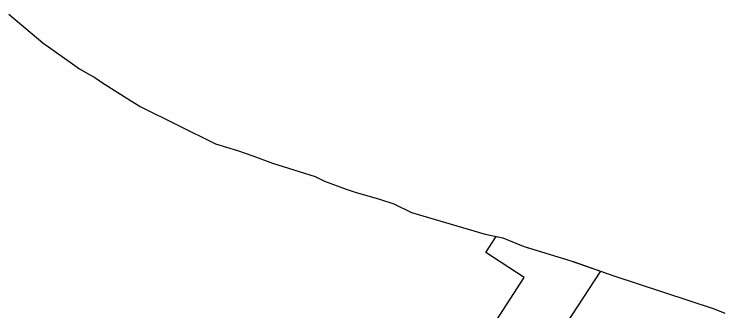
# Model space of a CAD drawing. Header units: metres. Extents: x 298520 to 308411, y 7433745 to 7450750.
# Drawn here: x 305871.9 to 306029.6, y 7436075 to 7436140.9 of the extents above; entities that cross this region are included whole.
import ezdxf

# ---------------------------------------------------------------- set-up
doc = ezdxf.new("R2010")
doc.units = ezdxf.units.M
doc.header["$LTSCALE"] = 10
doc.layers.add('Area', color=45, linetype='Continuous')
doc.layers.add('Edificações', color=30, linetype='Continuous')

msp = doc.modelspace()

# ---------------------------------------------------------------- linework, layer by layer
at = {"layer": 'Area'}
msp.add_polyline3d([(305870.76, 7436140.93, 700.83), (305878.28, 7436134.57, 700.59), (305884.39, 7436130.28, 700.79), (305886.46, 7436128.86, 700.79), (305888.88, 7436127.46, 700.78), (305889.6, 7436127.05, 700.92), (305890.78, 7436126.21, 700.91), (305891.28, 7436125.87, 700.99), (305896.31, 7436122.69, 700.95), (305899.87, 7436120.51, 700.97), (305916.58, 7436112.19, 700.92), (305921.45, 7436110.74, 701.05), (305924.88, 7436109.55, 701.02), (305929.28, 7436107.92, 700.96), (305938.74, 7436104.99, 700.89), (305940.75, 7436103.93, 700.81), (305945.59, 7436102.14, 700.86), (305947.58, 7436101.47, 700.86), (305953.01, 7436099.95, 700.83), (305956.18, 7436098.89, 700.81), (305960.06, 7436096.97, 704.86), (305976.46, 7436092.2, 700.73), (305980.33, 7436091.35, 707.56), (305984.49, 7436089.66, 707.62), (305985.28, 7436089.39, 707.64), (305996.16, 7436086.07, 709.29), (306004.75, 7436083.02, 700.61), (306027.27, 7436075.63, 700.49), (306029.59, 7436074.65, 700.47)], dxfattribs=at)
at = {"layer": 'Edificações', "elevation": 704.98}
msp.add_lwpolyline([(305978.87, 7436091.67), (305980.33, 7436091.35), (305984.49, 7436089.66), (305985.73, 7436089.26), (305988.92, 7436088.28), (305995.2, 7436086.36), (306002.01, 7436083.99), (305988.05, 7436062.65), (305979.4, 7436068.35), (305978.74, 7436067.44), (305975.35, 7436069.25), (305977.08, 7436072.27), (305978.08, 7436071.69), (305985.11, 7436082.55), (305976.59, 7436088.09)], close=True, dxfattribs=at)

doc.saveas('drawing.dxf')
